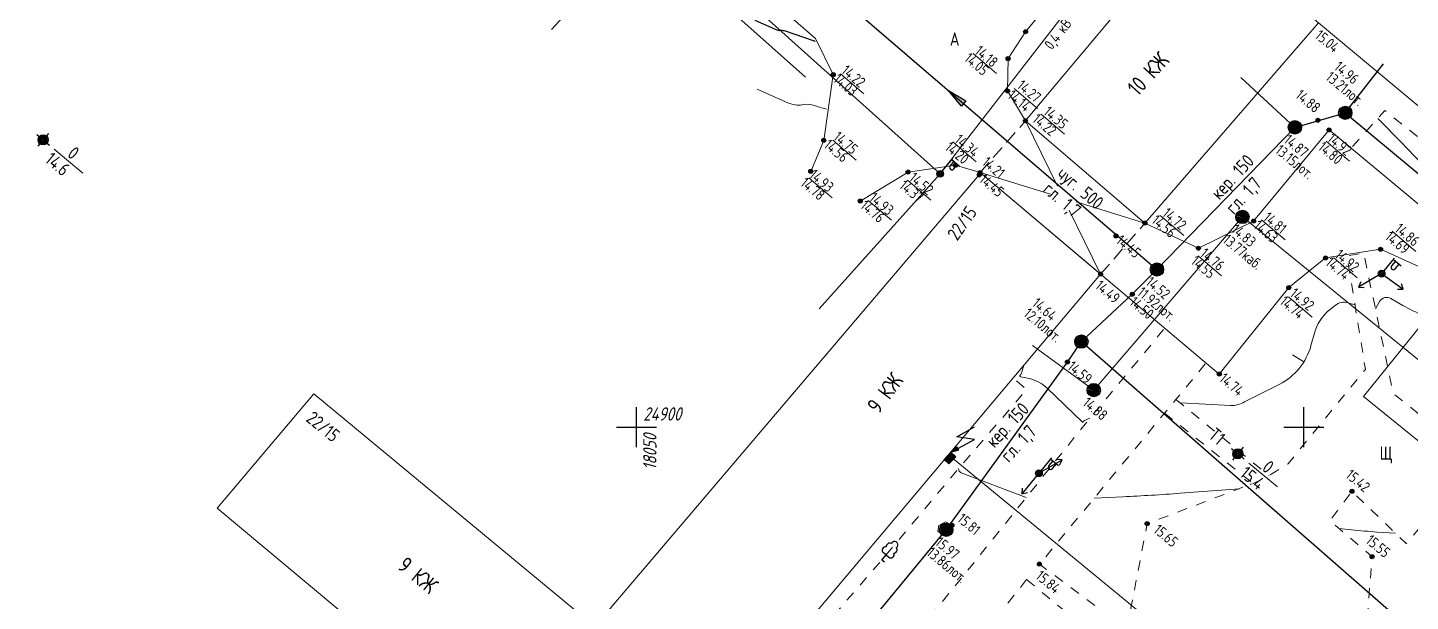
# Model space of a CAD drawing. Header units: metres. Extents: x -2 to 4153, y 0 to 2058.
# Drawn here: x 2596.4 to 2700, y 1893.2 to 1936.2 of the extents above; entities that cross this region are included whole.
import ezdxf
from ezdxf.enums import TextEntityAlignment as Align

# ---------------------------------------------------------------- set-up
doc = ezdxf.new("R2010")
doc.units = ezdxf.units.M
doc.linetypes.add('g5_01_5x1_5', pattern=[1.5, 0.75, -0.75])
doc.linetypes.add('g5_02x1', pattern=[1.5, 1, -0.5])
for name, color, linetype, transparency in [('01_Геодезические пункты', 7, 'Continuous', 0.65), ('02_Сетка', 7, 'Continuous', 0.65), ('03_Здания и строения', 7, 'Continuous', 0.65), ('05_Элементы зданий', 7, 'Continuous', 0.65), ('06_Инженерно-технические сооружения', 7, 'Continuous', 0.65), ('07_Объекты электропередачи', 7, 'Continuous', 0.65), ('10_Границы покрытий и угодий', 7, 'Continuous', 0.65), ('13_Растительность', 7, 'Continuous', 0.65), ('19_Горизонтали', 7, 'Continuous', 0.65), ('30_Канализация', 7, 'Continuous', 0.65), ('35_Телефон', 7, 'Continuous', 0.65), ('37_Кабель низкого напряжения', 7, 'Continuous', 0.65), ('44_Крышки колодцев', 7, 'Continuous', 0.65), ('61_Отметки высоты поверхности', 7, 'Continuous', 0.65)]:
    doc.layers.add(name, color=color, linetype=linetype, transparency=transparency)
doc.layers.add('Сетка', color=7, linetype='Continuous')
doc.styles.add('LIKE11', font='GOST_0.TTF')
doc.styles.add('LIKE14', font='GOST_0.TTF')
doc.styles.add('LIKE17', font='GOST_0.TTF')
doc.styles.add('LIKE32', font='GOST_0.TTF')
doc.styles.add('LIKE36', font='GOST_0.TTF')
doc.styles.add('Line_GUGK', font='GOST_0.TTF')
doc.styles.get("Standard").update_dxf_attribs({"font": '', "oblique": 15})
doc.styles.get('Standard').set_extended_font_data('GOST_type_A')
doc.linetypes.add('g5_119_3', pattern='A,4,-1,[31,GUGK_2005.shx,S=0.1,R=0,X=0,Y=0],4,[31,GUGK_2005.shx,S=0.1,R=180,X=0,Y=0],-1', length=10)
doc.linetypes.add('g5_122_k', pattern='A,1,-1,1.5,-0.4,["К",Line_GUGK,S=1,R=0,X=0,Y=-0.5],-1.5,1.5,-1,4,-1,4,-1,3', length=20.9)
doc.linetypes.add('g5_133_t', pattern='A,2,[27,GUGK_2005.shx,S=0.4,R=0,X=0,Y=0],2,-1,2,[27,GUGK_2005.shx,S=0.4,R=0,X=0,Y=0],2,-1,2,[27,GUGK_2005.shx,S=0.4,R=0,X=0,Y=0],2,-0.1,["V",Line_GUGK,S=1,R=0,X=0,Y=-0.5],-1', length=15.1)
doc.linetypes.add('g5_386_1', pattern='A,0,-0.75,[39,GUGK_2005.shx,S=0.5,R=0,X=0.55,Y=0],-0.75', length=1.5)

# ---------------------------------------------------------------- blocks, each defined once
blk = doc.blocks.new('g5_115_1')
at = {"color": 0}
for points in [[(0, 0), (2, 0)], [(1.65, -0.25), (2, 0), (1.65, 0.25)]]:
    blk.add_lwpolyline(points, dxfattribs=at)
blk = doc.blocks.new('g5_330')
blk.add_hatch(color=0).paths.add_polyline_path([(0.15, 0, 1), (-0.15, 0, 1)])
at = {"color": 0}
blk.add_circle((0, 0), 0.15, dxfattribs=at)
blk = doc.blocks.new('g5_110_1c')
h = blk.add_hatch(color=255)
edge = h.paths.add_edge_path()
edge.add_arc((0, 0), 0.212, 0, 360)
edge = h.paths.add_edge_path(flags=16)
edge.add_arc((0, 0), 0.0975, 0, 360)
h = blk.add_hatch(color=0)
edge = h.paths.add_edge_path()
edge.add_arc((0, 0), 0.06, 0, 360)
at = {"color": 0}
for p, q in [((0, 0.25), (0, 1.5)), ((0, 1.38), (0.75, 1.38))]:
    blk.add_line(p, q, dxfattribs=at)
blk.add_lwpolyline([(0.2, 1.38), (0.2, 0.93, 1.040016), (0.55, 0.93), (0.55, 1.38)], format="xyb", dxfattribs=at)
for radius in [0.25, 0.06]:
    blk.add_circle((0, 0), radius, dxfattribs=at)
blk = doc.blocks.new('g5_117sv')
h = blk.add_hatch(color=255)
h.paths.add_polyline_path([(-0.04, 0.46, 0.390634), (-0.46, 0, 0.11106), (-0.42, -0.2), (-0.04, 0.02)])
h.paths.add_polyline_path([(0.04, 0.02), (0.42, -0.2, 0.11106), (0.46, 0, 0.390634), (0.04, 0.46)])
h.paths.add_polyline_path([(-0.38, -0.26, 0.524447), (0.38, -0.26), (0, -0.04)])
at = {"color": 0}
for points in [[(0, 0.5), (0, 0)], [(0, 0), (-0.43, -0.25)], [(0.43, -0.25), (0, 0)]]:
    blk.add_lwpolyline(points, dxfattribs=at)
blk.add_circle((0, 0), 0.5, dxfattribs=at)
blk = doc.blocks.new('g5_005_1')
h = blk.add_hatch(color=255)
edge = h.paths.add_edge_path()
edge.add_arc((0, 0), 0.338, 0, 360)
edge = h.paths.add_edge_path(flags=16)
edge.add_arc((0, 0), 0.1, 0, 360)
at = {"color": 0}
for p, q in [((-0.625, 0), (-0.375, 0)), ((0, 0.625), (0, 0.375)), ((0.375, 0), (0.625, 0)), ((0, -0.375), (0, -0.625))]:
    blk.add_line(p, q, dxfattribs=at)
for radius in [0.375, 0.0625]:
    blk.add_circle((0, 0), radius, dxfattribs=at)
blk = doc.blocks.new('g5_117kb')
h = blk.add_hatch(color=255)
h.paths.add_polyline_path([(0.04, 0.04), (0.46, 0.04, 0.367426), (0.04, 0.46)])
h.paths.add_polyline_path([(-0.04, 0.46, 0.367426), (-0.46, 0.04), (-0.04, 0.04)])
h.paths.add_polyline_path([(-0.04, -0.04), (-0.46, -0.04, 0.367426), (-0.04, -0.46)])
h.paths.add_polyline_path([(0.04, -0.46, 0.367426), (0.46, -0.04), (0.04, -0.04)])
at = {"color": 0}
for points in [[(-0.5, 0), (0.5, 0)], [(0, 0.5), (0, -0.5)]]:
    blk.add_lwpolyline(points, dxfattribs=at)
blk.add_circle((0, 0), 0.5, dxfattribs=at)
blk = doc.blocks.new('g5_113a')
blk.add_hatch(color=0).paths.add_polyline_path([(-0.375, 0), (0.375, 0), (0.375, 0.5), (-0.375, 0.5)])
at = {"color": 0}
blk.add_lwpolyline([(-0.375, 0), (0.375, 0), (0.375, 0.5), (-0.375, 0.5)], close=True, dxfattribs=at)
blk = doc.blocks.new('g5_112')
blk.add_hatch(color=0).paths.add_polyline_path([(0, 0), (0.08, 0.61), (0.36, 0.5)])
at = {"color": 0}
blk.add_lwpolyline([(0.22, 0.56), (0.75, 1.88), (-0.38, 1.2), (0.15, 2.6)], dxfattribs=at)
blk.add_lwpolyline([(0, 0), (0.08, 0.61), (0.36, 0.5)], close=True, dxfattribs=at)
blk = doc.blocks.new('g5_367_1')
at = {"color": 0}
for points in [[(0, 0.5), (-0.26, 0.5)], [(0, 0.5), (0.26, 0.5)], [(0, 0), (0, 0.5)], [(0.25, 0), (0, 0)]]:
    blk.add_lwpolyline(points, dxfattribs=at)
for centre, start, end in [((-0.2, 1.16), 97.9406, 227.8197), ((0, 1.5), 90, 202.242), ((0, 1.5), 337.758, 90), ((0.2, 1.16), 312.1803, 82.0594), ((-0.26, 0.75), 115.6346, 270), ((0.26, 0.75), 270, 64.3654)]:
    blk.add_arc(centre, 0.25, start, end, dxfattribs=at)
blk = doc.blocks.new('g5_122_3')
blk.add_hatch(color=0).paths.add_polyline_path([(0, -0.25), (0, 0.25), (1.5, 0)])
at = {"color": 0}
blk.add_lwpolyline([(0, -0.25), (0, 0.25), (1.5, 0), (0, -0.25)], dxfattribs=at)
blk = doc.blocks.new('g_scratch')
at = {"color": 0, "linetype": 'ByBlock', "lineweight": 15}
blk.add_line((0, 0), (1, 0), dxfattribs=at)
blk = doc.blocks.new('g5_012')
at = {"color": 92}
for points in [[(0, -1.5), (0, 1.5)], [(-1.5, 0), (1.5, 0)]]:
    blk.add_lwpolyline(points, dxfattribs=at)

msp = doc.modelspace()

# ---------------------------------------------------------------- linework, layer by layer
at = {"layer": '01_Геодезические пункты', "color": 7, "lineweight": 20, "flags": 128}
for points in [[(2600.555, 1925.315), (2598.402, 1927.11)], [(2690.064, 1901.801), (2687.922, 1903.586)]]:
    msp.add_lwpolyline(points, dxfattribs=at)
at = {"layer": '03_Здания и строения', "color": 7, "linetype": 'Continuous', "lineweight": 20, "flags": 128}
for points in [[(2688.129, 1940.842), (2692.093, 1945.573), (2690.895, 1946.568), (2694.565, 1950.849), (2741.548, 1911.77), (2733.844, 1902.679), (2733.777, 1902.727), (2693.129, 1936.588), (2688.129, 1940.842)], [(2671.173, 1929.234), (2671.261, 1929.329), (2682.124, 1942.303), (2686.386, 1938.807), (2688.129, 1940.842), (2693.129, 1936.588), (2680.167, 1921.616), (2680.123, 1921.567), (2671.173, 1929.234)], [(2681.342, 1847.259), (2641.204, 1880.248), (2646.408, 1886.888), (2649.078, 1884.792), (2676.674, 1917.585), (2676.807, 1917.744), (2667.774, 1925.358), (2667.705, 1925.182), (2638.913, 1891.338), (2617.846, 1908.782), (2610.619, 1900.194), (2639.342, 1876.199), (2633.665, 1869.411), (2629.849, 1872.501), (2596.409, 1832.667), (2602.194, 1827.789), (2603.048, 1828.763), (2605.666, 1826.568), (2639.465, 1866.668), (2674.067, 1838.45), (2681.342, 1847.259)]]:
    msp.add_lwpolyline(points, dxfattribs=at)
at = {"layer": '05_Элементы зданий', "color": 7, "linetype": 'g5_02x1', "lineweight": 20, "flags": 128}
for points in [[(2667.774, 1925.358), (2671.173, 1929.234)], [(2676.807, 1917.744), (2680.123, 1921.567)]]:
    msp.add_lwpolyline(points, dxfattribs=at)
at = {"layer": '05_Элементы зданий', "color": 7, "linetype": 'Continuous', "lineweight": 20, "flags": 128}
for points, elevation in [([(2671.173, 1929.234), (2673.572, 1924.341)], 14.225), ([(2667.774, 1925.358), (2673.057, 1923.736)], 14.207), ([(2674.968, 1923.149), (2680.123, 1921.567)], 14.207), ([(2674.453, 1922.545), (2676.807, 1917.744)], 14.225)]:
    msp.add_lwpolyline(points, dxfattribs=dict(at, elevation=elevation))
at = {"layer": '06_Инженерно-технические сооружения', "color": 7, "linetype": 'Continuous', "lineweight": 20, "flags": 128}
msp.add_lwpolyline([(2664.681, 1898.909), (2665.192, 1899.18), (2665.661, 1898.919), (2665.627, 1898.311), (2665.036, 1898.157), (2664.607, 1898.482), (2664.681, 1898.909)], dxfattribs=at)
at = {"layer": '10_Границы покрытий и угодий', "color": 7, "linetype": 'Continuous', "lineweight": 20, "flags": 128}
for points in [[(2671.179, 1935.908), (2680.865, 1947.697), (2665.156, 1961.838), (2664.247, 1960.874)], [(2615.629, 1946.681), (2622.336, 1953.551), (2624.867, 1955.161), (2629.035, 1955.503), (2633.091, 1954.253), (2641.385, 1947.302), (2652.3, 1938.129), (2655.447, 1935.413), (2656.771, 1932.697), (2656.062, 1927.766), (2655.083, 1925.444)], [(2671.179, 1935.908), (2669.869, 1933.891), (2669.827, 1931.475), (2671.173, 1929.234), (2680.123, 1921.567), (2684.132, 1919.688), (2688.268, 1921.718), (2693.923, 1928.547)], [(2693.923, 1928.547), (2712.584, 1913.023), (2714.643, 1911.352), (2727.293, 1900.998), (2730.886, 1901.199), (2733.844, 1902.679)], [(2658.796, 1923.219), (2662.381, 1925.39), (2665.93, 1925.898), (2667.774, 1925.358), (2685.695, 1910.256), (2690.905, 1916.73), (2693.657, 1918.958), (2697.779, 1919.605), (2700.978, 1918.156), (2714.327, 1907.094), (2724.552, 1898.622), (2745.774, 1880.767), (2747.179, 1878.501), (2747.496, 1875.465), (2746.48, 1872.641)]]:
    msp.add_lwpolyline(points, dxfattribs=at)
at = {"layer": '10_Границы покрытий и угодий', "color": 7, "linetype": 'g5_01_5x1_5', "lineweight": 20, "flags": 128}
for points in [[(2695.672, 1927.304), (2698.11, 1930), (2704.522, 1924.881), (2702.076, 1921.953)], [(2678.769, 1891.119), (2678.769, 1891.119), (2680.292, 1899.048), (2688.233, 1902.055), (2689.414, 1902.631), (2690.846, 1903.538), (2696.649, 1910.6), (2695.267, 1919.112), (2696.517, 1919.315), (2698.735, 1908.792), (2703.811, 1904.766), (2713.36, 1907.722), (2714.6, 1906.688), (2704.687, 1903.402), (2699.7, 1897.546), (2695.639, 1901.467), (2693.994, 1899.261), (2697.144, 1896.566), (2696.409, 1887.009), (2698.692, 1885.217)], [(2681.523, 1913.586), (2675.535, 1906.371), (2667.88, 1896.826), (2659.805, 1886.837), (2653.271, 1878.576), (2661.112, 1872.228), (2672.361, 1862.893), (2679.689, 1856.825), (2686.177, 1864.573), (2692.571, 1872.321), (2700.366, 1881.796), (2706.481, 1889.078), (2720.81, 1877.036), (2721.324, 1870.968), (2714.314, 1862.619), (2707.75, 1854.834), (2706.306, 1856.068), (2708.432, 1858.588), (2707.435, 1859.455), (2718.246, 1872.165), (2707.639, 1881.118), (2681.194, 1849.304), (2674.374, 1854.828), (2663.242, 1863.649), (2654.456, 1870.826), (2648.189, 1875.832), (2642.693, 1880.102), (2646.614, 1885.108), (2649.24, 1882.938), (2654.421, 1889.414), (2660.407, 1896.311), (2665.798, 1902.752), (2671.259, 1909.088), (2670.243, 1909.943)], [(2684.648, 1911.01), (2682.45, 1908.355), (2681.593, 1907.319), (2672.227, 1896.008)], [(2682.45, 1908.355), (2689.414, 1902.631)], [(2681.593, 1907.319), (2688.233, 1902.055)], [(2678.769, 1891.119), (2672.227, 1896.008)], [(2671.262, 1894.846), (2666.438, 1888.781)], [(2671.262, 1894.846), (2678.638, 1888.809)]]:
    msp.add_lwpolyline(points, dxfattribs=at)
at = {"layer": '13_Растительность', "color": 92, "linetype": 'g5_386_1', "lineweight": 20, "flags": 128}
msp.add_lwpolyline([(2642.426, 1943.458), (2654.688, 1932.492)], dxfattribs=at)
at = {"layer": '19_Горизонтали', "color": 32, "linetype": 'Continuous', "lineweight": 30, "elevation": 14, "flags": 128}
msp.add_lwpolyline([(2650.887, 1936.785), (2652.547, 1936.051, 0.143316), (2652.814, 1936.016), (2652.814, 1936.016, -0.1206318), (2653.086, 1935.992), (2655.332, 1935.23, 0.0123557), (2655.386, 1935.213), (2655.414, 1935.205)], format="xyb", dxfattribs=at)
at = {"layer": '19_Горизонтали', "color": 32, "linetype": 'Continuous', "lineweight": 20, "flags": 128}
for points, elevation in [([(2651.062, 1931.611), (2653.422, 1930.567, 0.1433086), (2654.44, 1930.433), (2654.552, 1930.45, -0.1206252), (2655.367, 1930.379), (2655.519, 1930.327, 0.012356), (2656.017, 1930.172), (2656.268, 1930.1)], 14.5), ([(2697.577, 1929.411), (2699.421, 1927.533, -0.0139642), (2701.472, 1925.325), (2701.966, 1924.762, -0.1429971), (2702.581, 1923.444), (2702.696, 1922.695)], 15), ([(2695.862, 1915.446), (2695.333, 1915.594, 0.2427452), (2694.376, 1915.398), (2693.955, 1915.057, 0.1575438), (2692.818, 1913.32), (2692.564, 1912.388, -0.2124002), (2690.186, 1909.479), (2687.58, 1908.165, -0.0433719), (2687.078, 1907.964), (2687.078, 1907.964, -0.0859601), (2686.548, 1907.899), (2682.778, 1908.086)], 15), ([(2697.396, 1915.144), (2697.704, 1915.687, -0.4158351), (2698.554, 1915.919), (2699.459, 1915.399, 0.0289443), (2700.964, 1914.646), (2700.964, 1914.646, 0.0135487), (2702.529, 1914.023), (2708.368, 1911.879)], 15), ([(2676.006, 1906.939), (2675.585, 1906.764, 0.1930643), (2675.498, 1906.679), (2675.498, 1906.679, -0.5221791), (2675.425, 1906.665), (2672.804, 1909.197, 0.1409525), (2671.46, 1909.911), (2670.816, 1910.047, -0.5753339), (2670.774, 1910.175), (2670.774, 1910.175, 0.1072187), (2670.902, 1910.403), (2671.059, 1910.912)], 15), ([(2666.159, 1903.171), (2666.191, 1903.041, 0.2451364), (2666.349, 1902.862), (2671.228, 1901)], 15.5), ([(2687.198, 1901.663), (2682.771, 1901.323, -0.0072287), (2678.472, 1901.055), (2676.321, 1900.952)], 15.5), ([(2694.67, 1898.683), (2695.613, 1898.581, 0.0100651), (2697.504, 1898.414), (2698.899, 1898.319)], 15.5)]:
    msp.add_lwpolyline(points, format="xyb", dxfattribs=dict(at, elevation=elevation))
at = {"layer": '30_Канализация', "color": 32, "linetype": 'g5_122_k', "lineweight": 30, "flags": 128}
for points in [[(2635.657, 1936.076), (2646.424, 1947.819), (2681.025, 1918.091)], [(2695.139, 1929.831), (2697.989, 1933.508)], [(2687.315, 1932.488), (2691.359, 1928.733)], [(2656.538, 1866.179), (2659.526, 1870.089), (2650.095, 1878.437), (2655.308, 1886.527), (2665.239, 1898.583), (2674.321, 1911.158), (2675.361, 1912.684), (2679.173, 1916.236), (2681.025, 1918.091), (2691.359, 1928.733), (2695.139, 1929.831), (2702.081, 1924.072), (2714.541, 1913.921), (2726.996, 1903.173), (2744.335, 1888.751), (2756.73, 1878.662), (2759.877, 1882.381)], [(2675.361, 1912.684), (2706.897, 1885.137), (2726.577, 1869.579), (2721.732, 1864.5), (2752.843, 1837.961), (2757.485, 1834.508)]]:
    msp.add_lwpolyline(points, dxfattribs=at)
at = {"layer": '35_Телефон', "color": 6, "linetype": 'g5_133_t', "lineweight": 20, "flags": 128}
msp.add_lwpolyline([(2671.711, 1912.407), (2676.288, 1909.053), (2687.429, 1922.026), (2717.327, 1897.732), (2727.122, 1909.029)], dxfattribs=at)
at = {"layer": '37_Кабель низкого напряжения', "color": 1, "linetype": 'g5_119_3', "lineweight": 20, "flags": 128}
for points in [[(2664.781, 1925.265), (2685.574, 1952.097)], [(2655.718, 1915.131), (2664.781, 1925.265), (2642.049, 1945.657)], [(2709.163, 1924.267), (2696.502, 1908.58), (2737.612, 1875.269), (2688.064, 1814.474), (2693.037, 1810.512)], [(2665.414, 1904.205), (2688.629, 1885.101), (2667.129, 1858.941)]]:
    msp.add_lwpolyline(points, dxfattribs=at)
at = {"layer": '61_Отметки высоты поверхности', "color": 7, "linetype": 'Continuous', "lineweight": 5, "flags": 128}
for points in [[(2667.259, 1934.272), (2669.008, 1932.776)], [(2657.31, 1932.76), (2659.059, 1931.264)], [(2670.325, 1931.658), (2672.074, 1930.163)], [(2672.348, 1929.733), (2674.097, 1928.238)], [(2656.736, 1927.778), (2658.485, 1926.283)], [(2665.719, 1927.666), (2667.468, 1926.171)], [(2693.697, 1927.702), (2695.446, 1926.206)], [(2654.947, 1924.953), (2656.697, 1923.458)], [(2662.338, 1924.791), (2664.087, 1923.296)], [(2659.384, 1923.273), (2661.133, 1921.777)], [(2681.278, 1922.141), (2683.027, 1920.646)], [(2688.871, 1921.801), (2690.62, 1920.305)], [(2698.658, 1920.964), (2700.428, 1919.448)], [(2684.117, 1919.113), (2685.866, 1917.618)], [(2694.268, 1918.975), (2696.039, 1917.46)], [(2690.888, 1916.042), (2692.658, 1914.526)]]:
    msp.add_lwpolyline(points, dxfattribs=at)

# ---------------------------------------------------------------- block references
at = {"layer": '01_Геодезические пункты', "color": 7, "linetype": 'Continuous', "lineweight": 20, "rotation": 320.1837874390728}
for p in [(2597.566, 1927.807, 14.597), (2687.086, 1904.283, 15.403)]:
    msp.add_blockref('g5_005_1', p, dxfattribs=at)
at = {"layer": '02_Сетка', "color": 92, "linetype": 'Continuous', "lineweight": 15, "ltscale": 0.5}
for p in [(2642.029, 1906.265), (2692.029, 1906.265)]:
    msp.add_blockref('g5_012', p, dxfattribs=at)
at = {"layer": '07_Объекты электропередачи', "color": 7, "linetype": 'Continuous', "lineweight": 20}
for name, p, rotation in [('g5_110_1c', (2664.781, 1925.265, 14.364), 320.1837874390728), ('g5_110_1c', (2697.862, 1917.779, 14.961), 320.1837874390728), ('g5_115_1', (2697.862, 1917.779, 14.961), 210.2301763886227), ('g5_115_1', (2697.862, 1917.779, 14.961), 324.0491180762538), ('g5_112', (2665.566, 1904.385), 320.2655211251469), ('g5_113a', (2665.331, 1904.134), 226.2267166897634), ('g5_110_1c', (2672.183, 1902.815), 320.2655211251469), ('g5_115_1', (2672.183, 1902.815, 15.352), 30.2301747947609), ('g5_115_1', (2672.183, 1902.815, 15.352), 230.3130772278595)]:
    msp.add_blockref(name, p, dxfattribs=dict(at, rotation=rotation))
at = {"layer": '13_Растительность', "color": 92, "linetype": 'Continuous', "lineweight": 20, "rotation": 320.2655211251469}
msp.add_blockref('g5_367_1', (2660.407, 1896.311, 15.854), dxfattribs=at)
at = {"layer": '19_Горизонтали', "color": 32, "linetype": 'Continuous', "lineweight": -3, "rotation": 147.9327996105017}
msp.add_blockref('g_scratch', (2692.029, 1911.17, 15), dxfattribs=at)
at = {"layer": '30_Канализация', "color": 7, "linetype": 'Continuous', "lineweight": 20, "rotation": 139.3318565774065}
msp.add_blockref('g5_122_3', (2666.546, 1930.53), dxfattribs=at)
at = {"layer": '44_Крышки колодцев', "color": 7, "linetype": 'Continuous', "lineweight": 20}
for name, p, rotation in [('g5_117kb', (2695.139, 1929.831, 14.965), 320.1837874390728), ('g5_117kb', (2691.361, 1928.745, 14.872), 320.1837874390728), ('g5_117sv', (2687.429, 1922.026, 14.827), 320.1837874390728), ('g5_117kb', (2681.025, 1918.091, 14.522), 320.1837874390728), ('g5_117kb', (2675.361, 1912.684, 14.639), 320.1837874390728), ('g5_117sv', (2676.288, 1909.053, 14.88), 320.2248951599636), ('g5_117kb', (2665.239, 1898.583, 15.973), 320.2244407250127)]:
    msp.add_blockref(name, p, dxfattribs=dict(at, rotation=rotation))
at = {"layer": '61_Отметки высоты поверхности', "color": 7, "linetype": 'Continuous', "lineweight": 20}
for p, rotation in [((2671.179, 1935.908, 13.96), 320.1837874390728), ((2669.869, 1933.891, 14.054), 320.1837874390728), ((2656.771, 1932.697, 14.031), 320.1837874390728), ((2669.827, 1931.475, 14.145), 320.1837874390728), ((2671.173, 1929.234, 14.225), 320.1837874390728), ((2693.083, 1929.279, 14.884), 320.1837874390728), ((2693.923, 1928.547, 14.8), 320.1837874390728), ((2656.062, 1927.766, 14.564), 320.1837874390728), ((2665.93, 1925.898, 14.199), 320.1837874390728), ((2655.083, 1925.444, 14.783), 320.1837874390728), ((2662.381, 1925.39, 14.374), 320.1837874390728), ((2667.705, 1925.182, 14.446), 320.1837874390728), ((2667.774, 1925.358, 14.207), 320.1837874390728), ((2658.796, 1923.219, 14.764), 320.1837874390728), ((2688.268, 1921.718, 14.631), 320.1837874390728), ((2677.958, 1920.604, 14.448), 320.1837874390728), ((2680.123, 1921.567, 14.556), 320.1837874390728), ((2684.132, 1919.688, 14.547), 320.1837874390728), ((2697.779, 1919.605, 14.689), 320.1837874390728), ((2693.657, 1918.958, 14.741), 320.1837874390728), ((2676.807, 1917.744, 14.489), 320.1837874390728), ((2690.905, 1916.73, 14.745), 320.1837874390728), ((2679.173, 1916.236, 14.504), 320.1837874390728), ((2674.321, 1911.158, 14.591), 320.1837874390728), ((2685.695, 1910.256, 14.741), 320.1837874390728), ((2695.639, 1901.467), 320.1837874390728), ((2665.661, 1898.919, 15.807), 320.2244407250127), ((2680.292, 1899.048), 320.1837874390728), ((2672.215, 1896.008), 320.1837874390728), ((2697.144, 1896.566), 320.1837874390728)]:
    msp.add_blockref('g5_330', p, dxfattribs=dict(at, rotation=rotation))

# ---------------------------------------------------------------- texts
at = {"color": 7, "linetype": 'Continuous', "lineweight": 15, "ltscale": 0.5, "style": 'LIKE11'}
for s, rotation, p in [('14.96', 320.18378, (2694.243, 1933.15)), ('13.21лот.', 320.18378, (2693.602, 1932.382)), ('14.87', 320.18378, (2690.465, 1927.67)), ('13.15лот.', 320.18378, (2689.824, 1926.902)), ('14.83', 320.18378, (2686.533, 1920.951)), ('13.77каб.', 320.18378, (2685.893, 1920.183)), ('11.92лот.', 320.18378, (2679.488, 1916.247)), ('14.52', 320.18378, (2680.128, 1917.015)), ('14.64', 320.18378, (2671.603, 1915.423)), ('12.10лот.', 320.18378, (2670.962, 1914.655)), ('14.88', 320.2249, (2675.392, 1907.977)), ('15.97', 320.22443, (2664.343, 1897.507)), ('13.86лот.', 320.22443, (2663.703, 1896.739))]:
    msp.add_text(s, height=0.8, rotation=rotation, dxfattribs=at).set_placement(p)
at = {"layer": '01_Геодезические пункты', "color": 7, "linetype": 'Continuous', "lineweight": 20, "ltscale": 0.5, "style": 'LIKE36'}
for s, p in [('0', (2599.309, 1926.614)), ('14.6', (2597.628, 1926.192)), ('T1', (2684.798, 1905.539)), ('15.4', (2687.164, 1902.656)), ('0', (2688.824, 1903.095))]:
    msp.add_text(s, height=1, rotation=320.18378, dxfattribs=at).set_placement(p)
at = {"layer": '03_Здания и строения', "color": 7, "linetype": 'Continuous', "lineweight": 15}
for s, height, rotation, style, p in [('10 КЖ', 1.2, 47.71983, 'LIKE14', (2679.592, 1931.01)), ('22/15', 1, 54.92379, 'LIKE36', (2666.059, 1920.187)), ('9 КЖ', 1.2, 52.99652, 'LIKE14', (2660.175, 1907.202)), ('22/15', 1, 320.85087, 'LIKE36', (2617.201, 1906.774)), ('9 КЖ', 1.2, 320.7112, 'LIKE14', (2624.037, 1895.723))]:
    msp.add_text(s, height=height, rotation=rotation, dxfattribs=dict(at, style=style)).set_placement(p)
at = {"layer": '10_Границы покрытий и угодий', "color": 7, "linetype": 'Continuous', "lineweight": 15, "style": 'LIKE11'}
for s, p in [('А', (2665.507, 1934.858)), ('Щ', (2697.706, 1903.828))]:
    msp.add_text(s, height=1, dxfattribs=at).set_placement(p)
at = {"layer": '30_Канализация', "color": 12, "linetype": 'Continuous', "lineweight": 15, "style": 'LIKE32'}
for s, rotation, p in [('кер. 150', 46.90625, (2685.699, 1923.252)), ('чуг. 500', 319.64488, (2673.449, 1925.104)), ('гл. 1,7', 46.90625, (2686.787, 1922.152)), ('гл. 1,7', 319.64488, (2672.402, 1923.964)), ('кер. 150', 46.90625, (2668.841, 1904.664)), ('гл. 1,7', 46.90625, (2669.93, 1903.564))]:
    msp.add_text(s, height=1, rotation=rotation, dxfattribs=at).set_placement(p)
at = {"layer": '37_Кабель низкого напряжения', "color": 1, "linetype": 'Continuous', "lineweight": 15, "style": 'LIKE32'}
msp.add_text('0,4 кВ гл. 0,8', height=0.8, rotation=52.7486, dxfattribs=at).set_placement((2673.154, 1934.494))
at = {"layer": '61_Отметки высоты поверхности', "color": 7, "linetype": 'Continuous', "lineweight": 15, "ltscale": 0.5, "style": 'LIKE17'}
for s, rotation, p in [('15.04', 320.18378, (2692.801, 1935.507, -14.745)), ('14.05', 320.18378, (2666.516, 1933.786)), ('14.18', 320.18378, (2667.302, 1934.334)), ('14.22', 320.18378, (2657.316, 1932.87)), ('14.03', 320.18378, (2656.707, 1932.23)), ('14.27', 320.18378, (2670.471, 1931.746)), ('14.14', 320.18378, (2669.763, 1931.007)), ('14.88', 320.18378, (2691.338, 1931.03)), ('14.35', 320.18378, (2672.46, 1929.777)), ('14.22', 320.18378, (2671.632, 1929.233)), ('14.75', 320.18378, (2656.716, 1927.888)), ('14.34', 320.18378, (2665.792, 1927.683)), ('14.92', 320.18378, (2693.734, 1927.784)), ('14.56', 320.18378, (2655.997, 1927.298)), ('14.20', 320.18378, (2665.067, 1927.12)), ('14.80', 320.18378, (2693.032, 1927.131)), ('14.21', 320.18378, (2667.859, 1925.993)), ('14.78', 320.18378, (2654.244, 1924.448)), ('14.93', 320.18378, (2654.906, 1925.053)), ('14.52', 320.18378, (2662.385, 1924.826)), ('14.45', 320.18378, (2667.641, 1924.715)), ('14.37', 320.18378, (2661.652, 1924.253)), ('14.76', 320.18378, (2658.732, 1922.751)), ('14.93', 320.18378, (2659.401, 1923.32)), ('14.56', 320.18378, (2680.551, 1921.643)), ('14.72', 320.18378, (2681.368, 1922.174)), ('14.81', 320.18378, (2688.926, 1921.856)), ('14.63', 320.18378, (2688.204, 1921.25)), ('14.69', 320.18378, (2698.047, 1920.424)), ('14.86', 320.18378, (2698.781, 1921.009)), ('14.45', 320.18378, (2677.894, 1920.137)), ('14.55', 320.18378, (2683.504, 1918.59)), ('14.76', 320.18378, (2684.193, 1919.157)), ('14.74', 320.18378, (2693.593, 1918.49)), ('14.92', 320.18378, (2694.295, 1919.058)), ('14.49', 320.18378, (2676.332, 1916.741)), ('14.92', 320.18378, (2690.922, 1916.161)), ('14.50', 320.18378, (2678.9, 1915.52)), ('14.74', 320.18378, (2690.162, 1915.571)), ('14.59', 320.18378, (2674.257, 1910.69)), ('14.74', 320.18378, (2685.631, 1909.789)), ('15.42', 320.18378, (2695.1, 1902.561, -14.745)), ('15.81', 320.22443, (2666.001, 1899.27)), ('15.65', 320.18378, (2680.707, 1898.454, -14.745)), ('15.55', 320.18378, (2696.605, 1897.66, -14.745)), ('15.84', 320.18378, (2671.873, 1894.992, -14.745))]:
    msp.add_text(s, height=0.8, rotation=rotation, dxfattribs=at).set_placement(p)
at = {"layer": 'Сетка', "color": 3, "oblique": 15}
msp.add_text('24900', height=1, dxfattribs=at).set_placement((2642.529, 1906.765))
msp.add_text('18050', height=1, rotation=90, dxfattribs=at).set_placement((2642.529, 1905.765), align=Align.TOP_RIGHT)

doc.saveas('drawing.dxf')
